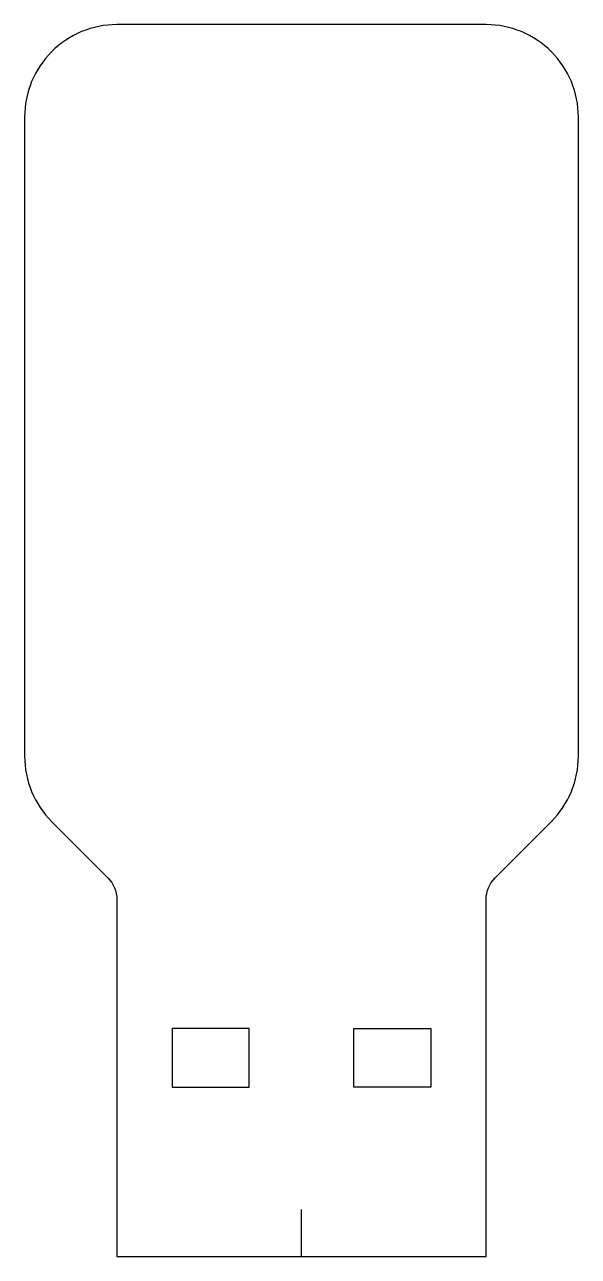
# Model space of a CAD drawing. Header units: millimetres. Extents: x -3 to 15, y 0 to 40.
import ezdxf

# ---------------------------------------------------------------- set-up
doc = ezdxf.new("R2010")
doc.units = ezdxf.units.MM

msp = doc.modelspace()

# ---------------------------------------------------------------- linework, layer by layer
for p in [(6, 0), (6, 1.517)]:
    msp.add_line(p, (6, 1.517))
msp.add_lwpolyline([(-3, 16.243, 0.198912), (-2.121, 14.121), (-0.293, 12.293, -0.198912), (0, 11.586), (0, 0), (12, 0), (12, 11.586, -0.198912), (12.293, 12.293), (14.121, 14.121, 0.198912), (15, 16.243), (15, 37, 0.414214), (12, 40), (0, 40, 0.414214), (-3, 37), (-3, 16.243)], format="xyb")
for points in [[(1.8, 5.5), (4.3, 5.5), (4.3, 7.4), (1.8, 7.4)], [(10.2, 5.5), (7.7, 5.5), (7.7, 7.4), (10.2, 7.4)]]:
    msp.add_lwpolyline(points, close=True)

doc.saveas('drawing.dxf')
